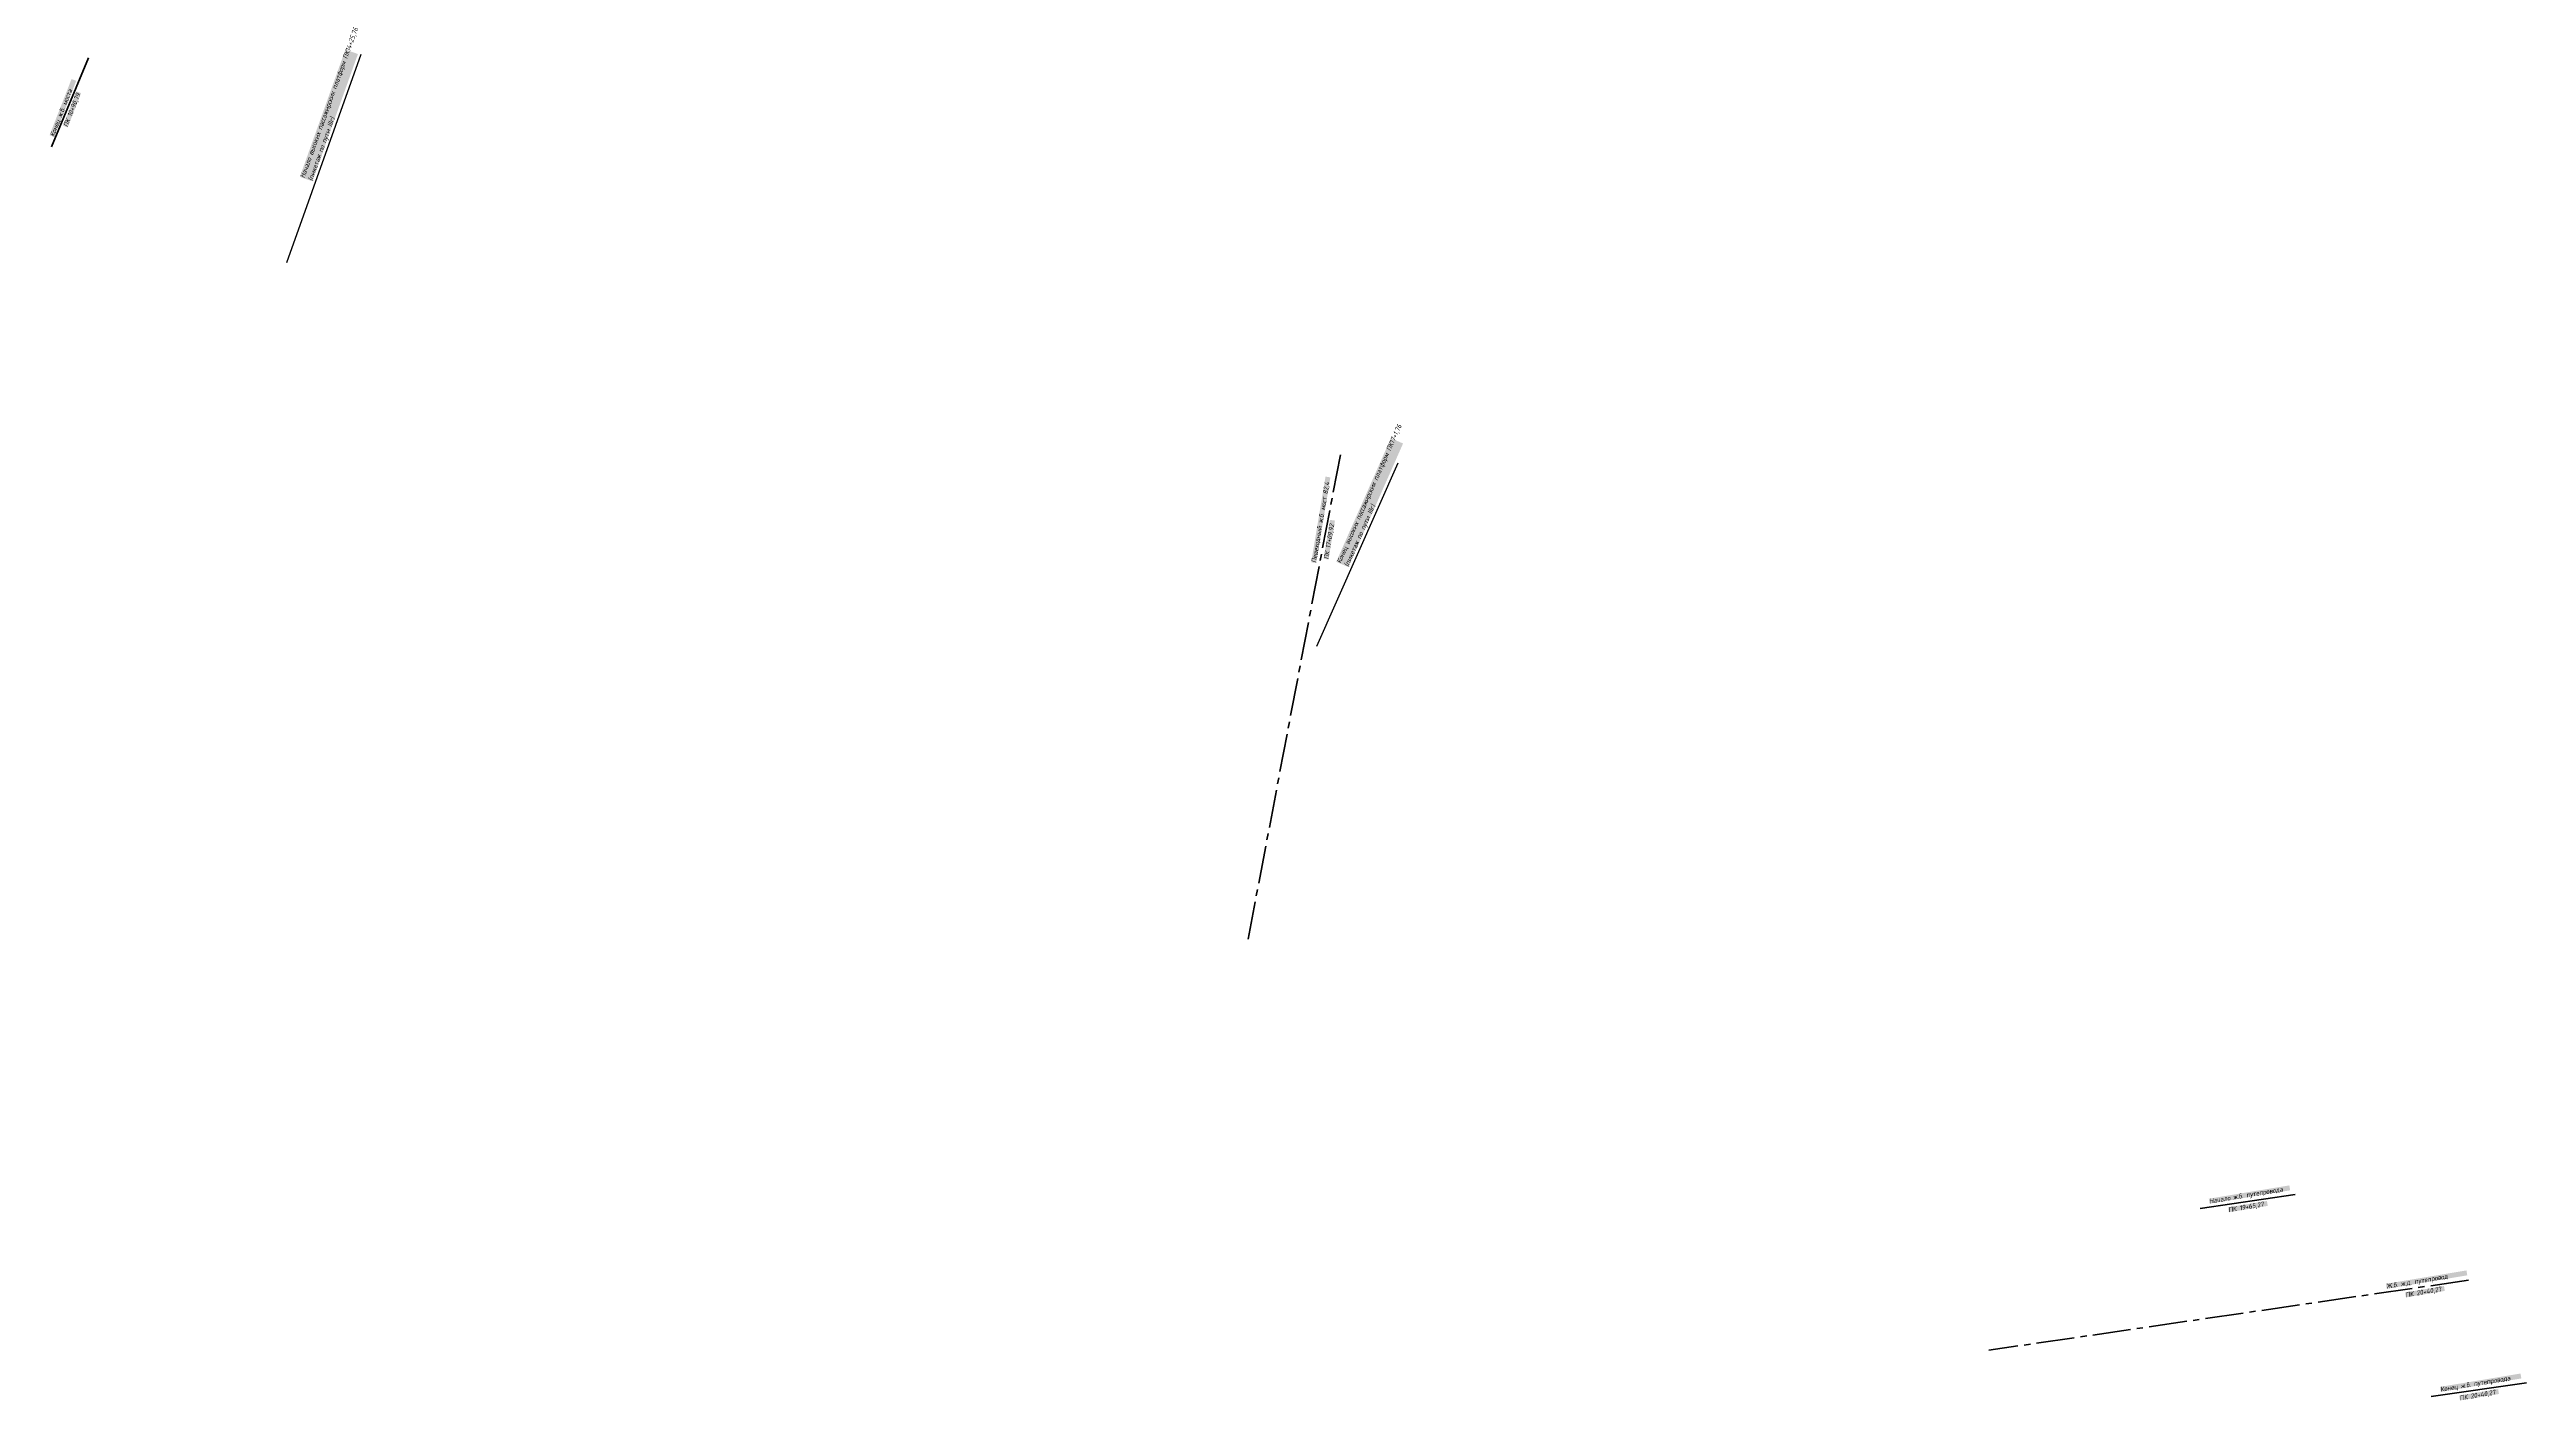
# Model space of a CAD drawing. Extents: x 10559 to 13610, y 7512 to 9639.
# Drawn here: x 11203 to 11825, y 8897 to 9236 of the extents above; entities that cross this region are included whole.
import ezdxf

# ---------------------------------------------------------------- set-up
doc = ezdxf.new("R2010")
doc.units = 0
doc.linetypes.add('осевая2', pattern=[28.575, 19.05, -3.175, 3.175, -3.175])
doc.layers.add('Подписи ИССО', color=1, linetype='Continuous', lineweight=35)
doc.styles.get("Standard").update_dxf_attribs({"font": 'arial.ttf'})

msp = doc.modelspace()

# ---------------------------------------------------------------- linework, layer by layer
at = {"color": 1, "lineweight": 30}
for points in [[(11262.23, 9182.6), (11280.94, 9234.86)], [(11520.88, 9086.24), (11541.24, 9132.28)]]:
    msp.add_lwpolyline(points, dxfattribs=at)
at = {"layer": 'Подписи ИССО'}
for p, q in [((11212.46, 9233.93), (11203.2, 9211.6)), ((11766.51, 8948.55), (11742.59, 8945.06)), ((11824.55, 8901.31), (11800.63, 8897.82))]:
    msp.add_line(p, q, dxfattribs=at)
at = {"layer": 'Подписи ИССО', "linetype": 'осевая2', "ltscale": 0.5}
for p, q in [((11503.58, 9012.65), (11526.85, 9134.76)), ((11809.96, 8927.04), (11689.56, 8909.46))]:
    msp.add_line(p, q, dxfattribs=at)

# ---------------------------------------------------------------- texts
at = {"layer": 'Подписи ИССО', "color": 5, "char_height": 1.25, "attachment_point": 1, "bg_fill": 1, "box_fill_scale": 1, "bg_fill_color": 255, "bg_fill_transparency": 0}
for s, width, insert, rotation in [('{\\Fspds|c204;\\Q10;\\C1;Начало высоких пассажирских платформ ПК14+25,76 (пикетаж по пути \\Fspds|c0;III\\Fspds|c204;г)}', 33.941, (11265.53, 9204.07, 124.41), 70.3063), ('{\\Fspds|c204;\\Q10;\\C1;Конец ж.б. моста}', 15.1617, (11202.68, 9214.51), 68.6102), ('{\\Fspds|c204;\\Q10;\\C1;ПК 10+90,79}', 9.2344, (11206.06, 9216.93), 68.6102), ('{\\Fspds|c204;\\Q10;\\C1;Конец высоких пассажирских платформ ПК17+1,76 (пикетаж по пути \\Fspds|c0;III\\Fspds|c204;г)}', 33.941, (11525.73, 9107.42, 124.41), 66.1496), ('{\\Fspds|c204;\\Q10;\\C1;Пешеходный ж.б. мост 82,4}', 21.799, (11519.45, 9107.3, 124.41), 80.55539), ('{\\Fspds|c204;\\Q10;\\C1;ПК 17+09,92}', 9.8981, (11522.55, 9108.19), 80.55539), ('{\\Fspds|c204;\\Q10;\\C1;Начало ж.б. путепровода}', 20.5011, (11744.8, 8947.49, 124.41), 9.43582), ('{\\Fspds|c204;\\Q10;\\C1;ПК 19+65,27}', 9.8981, (11749.63, 8945.32), 9.43582), ('{\\Fspds|c204;\\Q10;\\C1;Ж.б. ж.д. путепровод}', 20.5011, (11789.26, 8926.13, 124.41), 9.43582), ('{\\Fspds|c204;\\Q10;\\C1;ПК 20+40,27}', 9.8981, (11794.09, 8923.96), 9.43582), ('{\\Fspds|c204;\\Q10;\\C1;Конец ж.б. путепровода}', 20.5011, (11802.84, 8900.25, 124.41), 9.43582), ('{\\Fspds|c204;\\Q10;\\C1;ПК 20+40,27}', 9.8981, (11807.67, 8898.08), 9.43582)]:
    msp.add_mtext_dynamic_manual_height_columns(s, width=width, gutter_width=12.5, heights=[0], dxfattribs=dict(at, insert=insert, rotation=rotation))

doc.saveas('drawing.dxf')
